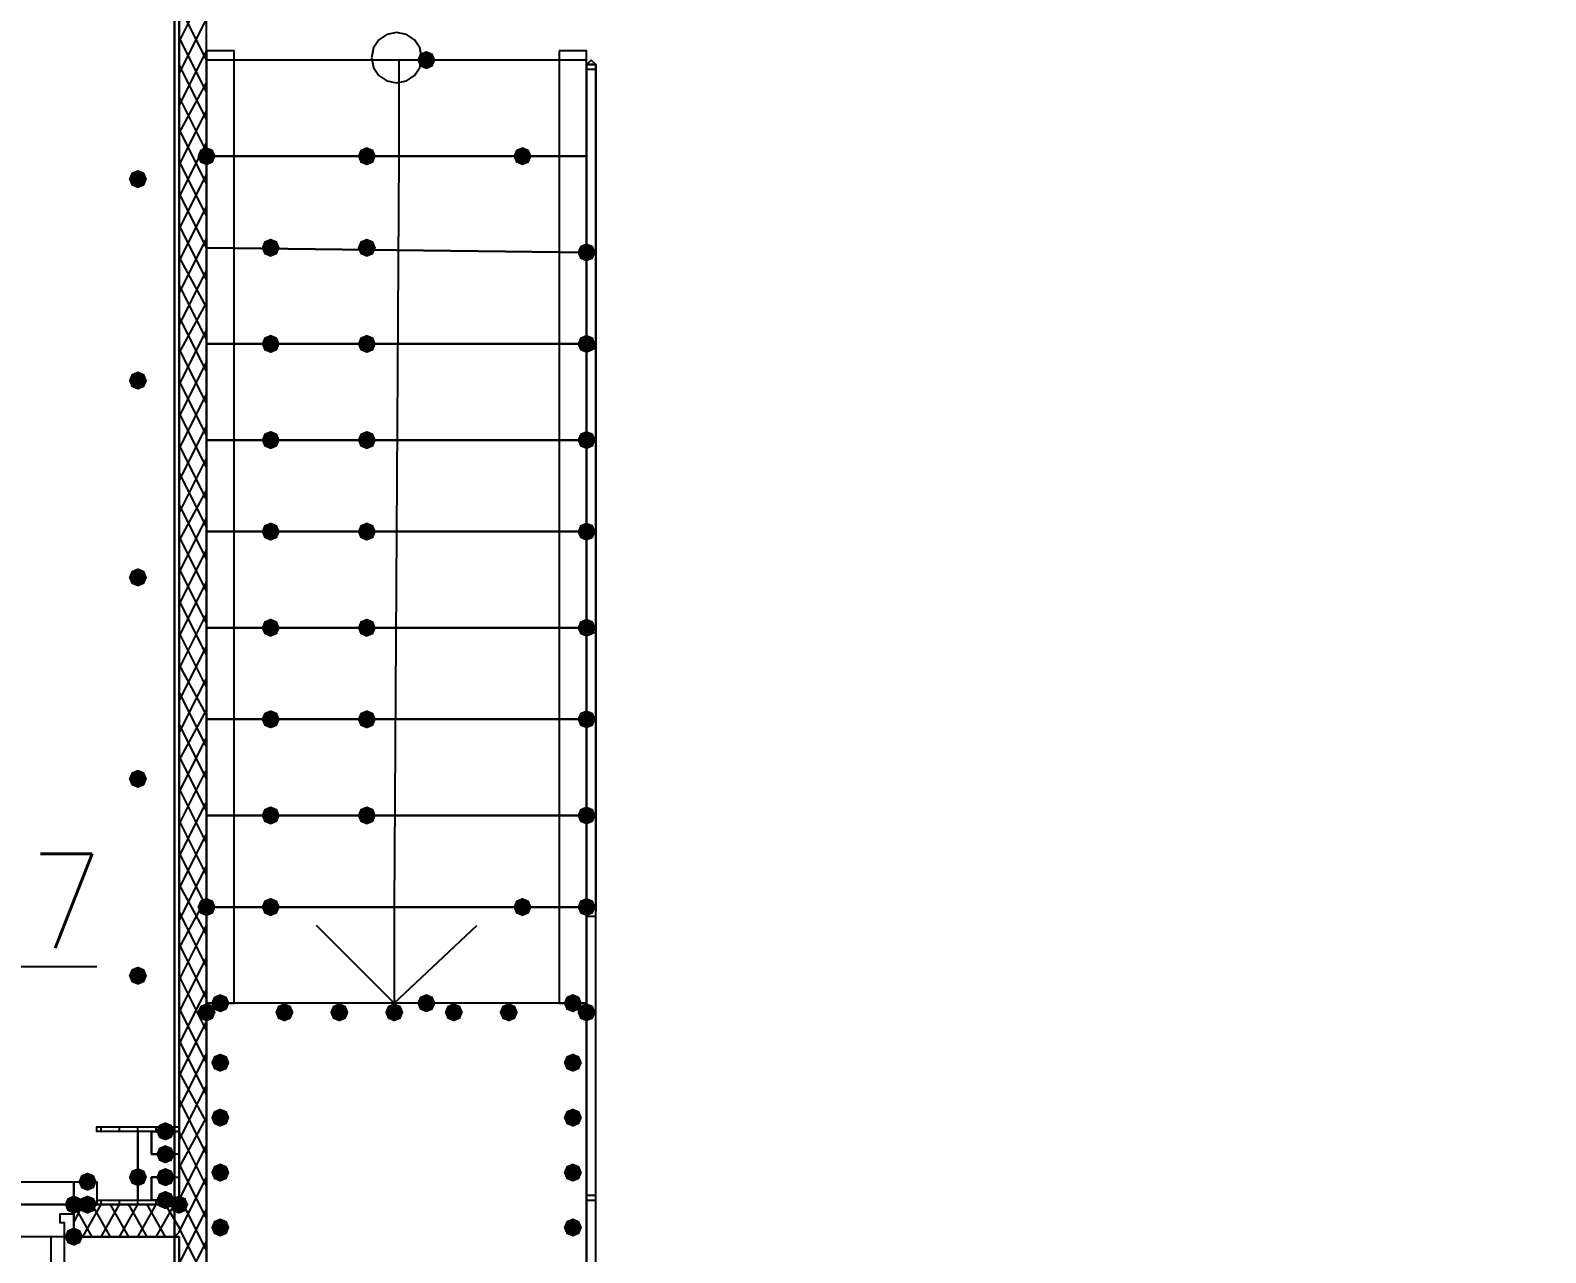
# Model space of a CAD drawing. Header units: millimetres. Extents: x 0 to 420, y 0 to 297.
# Drawn here: x 241.28 to 255.29, y 202.25 to 213.55 of the extents above; entities that cross this region are included whole.
import ezdxf

# ---------------------------------------------------------------- set-up
doc = ezdxf.new("R2010")
doc.units = ezdxf.units.MM
doc.layers.get('0').update_dxf_attribs({"linetype": 'CONTINUOUS'})
doc.styles.get("Standard").update_dxf_attribs({"font": 'STANDARD'})

msp = doc.modelspace()

# ---------------------------------------------------------------- hatches: boundary and pattern name
at = {"true_color": 0x0000fe}
for points in [[(245.025333, 213.275333), (245.000462, 213.215537), (244.940667, 213.190667), (244.880871, 213.215537), (244.856, 213.275333), (244.880871, 213.335129), (244.940667, 213.36), (245.000462, 213.335129)], [(242.993333, 212.386333), (242.968462, 212.326537), (242.908667, 212.301667), (242.848871, 212.326537), (242.824, 212.386333), (242.848871, 212.446129), (242.908667, 212.471), (242.968462, 212.446129)], [(244.475, 212.386333), (244.450129, 212.326537), (244.390333, 212.301667), (244.330537, 212.326537), (244.305667, 212.386333), (244.330537, 212.446129), (244.390333, 212.471), (244.450129, 212.446129)], [(245.914333, 212.386333), (245.889462, 212.326537), (245.829667, 212.301667), (245.769871, 212.326537), (245.745, 212.386333), (245.769871, 212.446129), (245.829667, 212.471), (245.889462, 212.446129)], [(243.586, 211.539667), (243.561129, 211.479871), (243.501333, 211.455), (243.441538, 211.479871), (243.416667, 211.539667), (243.441537, 211.599462), (243.501333, 211.624333), (243.561129, 211.599463)], [(244.475, 211.539667), (244.450129, 211.479871), (244.390333, 211.455), (244.330537, 211.479871), (244.305667, 211.539667), (244.330537, 211.599462), (244.390333, 211.624333), (244.450129, 211.599463)], [(246.507, 211.497333), (246.482129, 211.437537), (246.422333, 211.412667), (246.362537, 211.437537), (246.337667, 211.497333), (246.362537, 211.557129), (246.422333, 211.582), (246.482129, 211.557129)], [(243.586, 210.650667), (243.561129, 210.590871), (243.501333, 210.566), (243.441538, 210.590871), (243.416667, 210.650667), (243.441537, 210.710462), (243.501333, 210.735333), (243.561129, 210.710463)], [(244.475, 210.650667), (244.450129, 210.590871), (244.390333, 210.566), (244.330537, 210.590871), (244.305667, 210.650667), (244.330537, 210.710462), (244.390333, 210.735333), (244.450129, 210.710463)], [(246.507, 210.650667), (246.482129, 210.590871), (246.422333, 210.566), (246.362537, 210.590871), (246.337667, 210.650667), (246.362537, 210.710462), (246.422333, 210.735333), (246.482129, 210.710463)], [(243.586, 209.761667), (243.561129, 209.701871), (243.501333, 209.677), (243.441538, 209.701871), (243.416667, 209.761667), (243.441537, 209.821462), (243.501333, 209.846333), (243.561129, 209.821463)], [(244.475, 209.761667), (244.450129, 209.701871), (244.390333, 209.677), (244.330537, 209.701871), (244.305667, 209.761667), (244.330537, 209.821462), (244.390333, 209.846333), (244.450129, 209.821463)], [(246.507, 209.761667), (246.482129, 209.701871), (246.422333, 209.677), (246.362537, 209.701871), (246.337667, 209.761667), (246.362537, 209.821462), (246.422333, 209.846333), (246.482129, 209.821463)], [(246.507, 209.761667), (246.482129, 209.701871), (246.422333, 209.677), (246.362537, 209.701871), (246.337667, 209.761667), (246.362537, 209.821462), (246.422333, 209.846333), (246.482129, 209.821463)], [(243.586, 208.915), (243.561129, 208.855204), (243.501333, 208.830333), (243.441538, 208.855204), (243.416667, 208.915), (243.441537, 208.974796), (243.501333, 208.999667), (243.561129, 208.974796)], [(244.475, 208.915), (244.450129, 208.855204), (244.390333, 208.830333), (244.330537, 208.855204), (244.305667, 208.915), (244.330537, 208.974796), (244.390333, 208.999667), (244.450129, 208.974796)], [(246.507, 208.915), (246.482129, 208.855204), (246.422333, 208.830333), (246.362537, 208.855204), (246.337667, 208.915), (246.362537, 208.974796), (246.422333, 208.999667), (246.482129, 208.974796)], [(246.507, 208.915), (246.482129, 208.855204), (246.422333, 208.830333), (246.362537, 208.855204), (246.337667, 208.915), (246.362537, 208.974796), (246.422333, 208.999667), (246.482129, 208.974796)], [(243.586, 208.026), (243.561129, 207.966204), (243.501333, 207.941333), (243.441538, 207.966204), (243.416667, 208.026), (243.441537, 208.085796), (243.501333, 208.110667), (243.561129, 208.085796)], [(244.475, 208.026), (244.450129, 207.966204), (244.390333, 207.941333), (244.330537, 207.966204), (244.305667, 208.026), (244.330537, 208.085796), (244.390333, 208.110667), (244.450129, 208.085796)], [(246.507, 208.026), (246.482129, 207.966204), (246.422333, 207.941333), (246.362537, 207.966204), (246.337667, 208.026), (246.362537, 208.085796), (246.422333, 208.110667), (246.482129, 208.085796)], [(243.586, 207.179333), (243.561129, 207.119537), (243.501333, 207.094667), (243.441538, 207.119537), (243.416667, 207.179333), (243.441537, 207.239129), (243.501333, 207.264), (243.561129, 207.239129)], [(244.475, 207.179333), (244.450129, 207.119537), (244.390333, 207.094667), (244.330537, 207.119537), (244.305667, 207.179333), (244.330537, 207.239129), (244.390333, 207.264), (244.450129, 207.239129)], [(246.507, 207.179333), (246.482129, 207.119537), (246.422333, 207.094667), (246.362537, 207.119537), (246.337667, 207.179333), (246.362537, 207.239129), (246.422333, 207.264), (246.482129, 207.239129)], [(246.507, 207.179333), (246.482129, 207.119537), (246.422333, 207.094667), (246.362537, 207.119537), (246.337667, 207.179333), (246.362537, 207.239129), (246.422333, 207.264), (246.482129, 207.239129)], [(243.586, 206.290333), (243.561129, 206.230537), (243.501333, 206.205667), (243.441538, 206.230537), (243.416667, 206.290333), (243.441537, 206.350129), (243.501333, 206.375), (243.561129, 206.350129)], [(244.475, 206.290333), (244.450129, 206.230537), (244.390333, 206.205667), (244.330537, 206.230537), (244.305667, 206.290333), (244.330537, 206.350129), (244.390333, 206.375), (244.450129, 206.350129)], [(246.507, 206.290333), (246.482129, 206.230537), (246.422333, 206.205667), (246.362537, 206.230537), (246.337667, 206.290333), (246.362537, 206.350129), (246.422333, 206.375), (246.482129, 206.350129)], [(242.993333, 205.443667), (242.968462, 205.383871), (242.908667, 205.359), (242.848871, 205.383871), (242.824, 205.443667), (242.848871, 205.503462), (242.908667, 205.528333), (242.968462, 205.503463)], [(242.993333, 205.443667), (242.968462, 205.383871), (242.908667, 205.359), (242.848871, 205.383871), (242.824, 205.443667), (242.848871, 205.503462), (242.908667, 205.528333), (242.968462, 205.503463)], [(243.586, 205.443667), (243.561129, 205.383871), (243.501333, 205.359), (243.441538, 205.383871), (243.416667, 205.443667), (243.441537, 205.503462), (243.501333, 205.528333), (243.561129, 205.503463)], [(245.914333, 205.443667), (245.889462, 205.383871), (245.829667, 205.359), (245.769871, 205.383871), (245.745, 205.443667), (245.769871, 205.503462), (245.829667, 205.528333), (245.889462, 205.503463)], [(246.507, 205.443667), (246.482129, 205.383871), (246.422333, 205.359), (246.362537, 205.383871), (246.337667, 205.443667), (246.362537, 205.503462), (246.422333, 205.528333), (246.482129, 205.503463)], [(245.025333, 204.554667), (245.000462, 204.494871), (244.940667, 204.47), (244.880871, 204.494871), (244.856, 204.554667), (244.880871, 204.614462), (244.940667, 204.639333), (245.000462, 204.614463)], [(241.765667, 202.692), (241.740796, 202.632204), (241.681, 202.607333), (241.621204, 202.632204), (241.596333, 202.692), (241.621204, 202.751796), (241.681, 202.776667), (241.740796, 202.751796)], [(242.739333, 202.692), (242.714463, 202.632204), (242.654667, 202.607333), (242.594871, 202.632204), (242.57, 202.692), (242.594871, 202.751796), (242.654667, 202.776667), (242.714462, 202.751796)], [(242.739333, 202.692), (242.714463, 202.632204), (242.654667, 202.607333), (242.594871, 202.632204), (242.57, 202.692), (242.594871, 202.751796), (242.654667, 202.776667), (242.714462, 202.751796)]]:
    msp.add_hatch(color=0, dxfattribs=at).paths.add_polyline_path(points, flags=0)
at = {"true_color": 0x000007}
for points in [[(242.358333, 212.174667), (242.333463, 212.114871), (242.273667, 212.09), (242.213871, 212.114871), (242.189, 212.174667), (242.213871, 212.234462), (242.273667, 212.259333), (242.333462, 212.234463)], [(242.358333, 210.312), (242.333463, 210.252204), (242.273667, 210.227333), (242.213871, 210.252204), (242.189, 210.312), (242.213871, 210.371796), (242.273667, 210.396667), (242.333462, 210.371796)], [(242.358333, 208.491667), (242.333463, 208.431871), (242.273667, 208.407), (242.213871, 208.431871), (242.189, 208.491667), (242.213871, 208.551462), (242.273667, 208.576333), (242.333462, 208.551463)], [(242.358333, 206.629), (242.333463, 206.569204), (242.273667, 206.544333), (242.213871, 206.569204), (242.189, 206.629), (242.213871, 206.688796), (242.273667, 206.713667), (242.333462, 206.688796)], [(242.358333, 204.808667), (242.333463, 204.748871), (242.273667, 204.724), (242.213871, 204.748871), (242.189, 204.808667), (242.213871, 204.868462), (242.273667, 204.893333), (242.333462, 204.868463)], [(243.120333, 204.554667), (243.095462, 204.494871), (243.035667, 204.47), (242.975871, 204.494871), (242.951, 204.554667), (242.975871, 204.614462), (243.035667, 204.639333), (243.095462, 204.614463)], [(246.38, 204.554667), (246.355129, 204.494871), (246.295333, 204.47), (246.235538, 204.494871), (246.210667, 204.554667), (246.235537, 204.614462), (246.295333, 204.639333), (246.355129, 204.614463)], [(242.993333, 204.47), (242.968462, 204.410204), (242.908667, 204.385333), (242.848871, 204.410204), (242.824, 204.47), (242.848871, 204.529796), (242.908667, 204.554667), (242.968462, 204.529796)], [(243.713, 204.47), (243.688129, 204.410204), (243.628333, 204.385333), (243.568537, 204.410204), (243.543667, 204.47), (243.568537, 204.529796), (243.628333, 204.554667), (243.688129, 204.529796)], [(244.221, 204.47), (244.196129, 204.410204), (244.136333, 204.385333), (244.076538, 204.410204), (244.051667, 204.47), (244.076537, 204.529796), (244.136333, 204.554667), (244.196129, 204.529796)], [(244.729, 204.47), (244.704129, 204.410204), (244.644333, 204.385333), (244.584538, 204.410204), (244.559667, 204.47), (244.584537, 204.529796), (244.644333, 204.554667), (244.704129, 204.529796)], [(245.279333, 204.47), (245.254462, 204.410204), (245.194667, 204.385333), (245.134871, 204.410204), (245.11, 204.47), (245.134871, 204.529796), (245.194667, 204.554667), (245.254462, 204.529796)], [(245.787333, 204.47), (245.762462, 204.410204), (245.702667, 204.385333), (245.642871, 204.410204), (245.618, 204.47), (245.642871, 204.529796), (245.702667, 204.554667), (245.762462, 204.529796)], [(246.507, 204.47), (246.482129, 204.410204), (246.422333, 204.385333), (246.362537, 204.410204), (246.337667, 204.47), (246.362537, 204.529796), (246.422333, 204.554667), (246.482129, 204.529796)], [(243.120333, 204.004333), (243.095462, 203.944537), (243.035667, 203.919667), (242.975871, 203.944537), (242.951, 204.004333), (242.975871, 204.064129), (243.035667, 204.089), (243.095462, 204.064129)], [(246.38, 204.004333), (246.355129, 203.944537), (246.295333, 203.919667), (246.235538, 203.944537), (246.210667, 204.004333), (246.235537, 204.064129), (246.295333, 204.089), (246.355129, 204.064129)], [(243.120333, 203.496333), (243.095462, 203.436537), (243.035667, 203.411667), (242.975871, 203.436537), (242.951, 203.496333), (242.975871, 203.556129), (243.035667, 203.581), (243.095462, 203.556129)], [(246.38, 203.496333), (246.355129, 203.436537), (246.295333, 203.411667), (246.235538, 203.436537), (246.210667, 203.496333), (246.235537, 203.556129), (246.295333, 203.581), (246.355129, 203.556129)], [(242.612333, 203.369333), (242.587462, 203.309537), (242.527667, 203.284667), (242.467871, 203.309537), (242.443, 203.369333), (242.467871, 203.429129), (242.527667, 203.454), (242.587462, 203.429129)], [(242.612333, 203.157667), (242.587462, 203.097871), (242.527667, 203.073), (242.467871, 203.097871), (242.443, 203.157667), (242.467871, 203.217462), (242.527667, 203.242333), (242.587462, 203.217463)], [(243.120333, 202.988333), (243.095462, 202.928537), (243.035667, 202.903667), (242.975871, 202.928537), (242.951, 202.988333), (242.975871, 203.048129), (243.035667, 203.073), (243.095462, 203.048129)], [(246.38, 202.988333), (246.355129, 202.928537), (246.295333, 202.903667), (246.235538, 202.928537), (246.210667, 202.988333), (246.235537, 203.048129), (246.295333, 203.073), (246.355129, 203.048129)], [(241.892667, 202.903667), (241.867796, 202.843871), (241.808, 202.819), (241.748204, 202.843871), (241.723333, 202.903667), (241.748204, 202.963462), (241.808, 202.988333), (241.867796, 202.963463)], [(242.358333, 202.946), (242.333463, 202.886204), (242.273667, 202.861333), (242.213871, 202.886204), (242.189, 202.946), (242.213871, 203.005796), (242.273667, 203.030667), (242.333462, 203.005796)], [(242.612333, 202.946), (242.587462, 202.886204), (242.527667, 202.861333), (242.467871, 202.886204), (242.443, 202.946), (242.467871, 203.005796), (242.527667, 203.030667), (242.587462, 203.005796)], [(241.892667, 202.692), (241.867796, 202.632204), (241.808, 202.607333), (241.748204, 202.632204), (241.723333, 202.692), (241.748204, 202.751796), (241.808, 202.776667), (241.867796, 202.751796)], [(242.612333, 202.734333), (242.587462, 202.674537), (242.527667, 202.649667), (242.467871, 202.674537), (242.443, 202.734333), (242.467871, 202.794129), (242.527667, 202.819), (242.587462, 202.794129)], [(241.765667, 202.395667), (241.740796, 202.335871), (241.681, 202.311), (241.621204, 202.335871), (241.596333, 202.395667), (241.621204, 202.455462), (241.681, 202.480333), (241.740796, 202.455463)], [(243.120333, 202.480333), (243.095462, 202.420537), (243.035667, 202.395667), (242.975871, 202.420537), (242.951, 202.480333), (242.975871, 202.540129), (243.035667, 202.565), (243.095462, 202.540129)], [(246.38, 202.480333), (246.355129, 202.420537), (246.295333, 202.395667), (246.235538, 202.420537), (246.210667, 202.480333), (246.235537, 202.540129), (246.295333, 202.565), (246.355129, 202.540129)]]:
    msp.add_hatch(color=0, dxfattribs=at).paths.add_polyline_path(points, flags=0)
h = msp.add_hatch(color=0, dxfattribs=at)
h.paths.add_polyline_path([(241.681, 202.692), (242.654667, 202.692)], flags=0)
h.paths.add_polyline_path([(242.654667, 202.692), (241.681, 202.692)], flags=0)

# ---------------------------------------------------------------- linework, layer by layer
at = {"color": 0, "true_color": 0x000007}
for points in [[(393.361333, 220.810667), (259.291667, 220.810667), (259.291667, 189.780333), (242.612333, 189.780333), (242.612333, 220.810667), (108.585, 220.810667), (108.585, 104.14), (242.654667, 104.14), (242.654667, 135.128), (259.291667, 135.128), (259.291667, 104.14), (393.361333, 104.14)], [(242.612333, 220.429667), (242.612333, 189.780333), (259.291667, 189.780333), (259.291667, 220.429667), (393.022667, 220.429667), (393.022667, 104.478667), (259.291667, 104.478667), (259.291667, 135.128), (242.654667, 135.128), (242.654667, 104.478667), (108.923667, 104.478667), (108.923667, 220.429667)], [(242.908667, 213.36), (242.908667, 213.275333), (242.908667, 204.554667), (243.162667, 204.554667), (243.162667, 213.275333), (243.162667, 213.36)], [(242.908667, 212.386333), (246.422333, 212.386333), (246.422333, 213.275333), (242.908667, 213.275333)], [(246.168333, 213.36), (246.168333, 213.275333), (246.168333, 204.554667), (246.422333, 204.554667), (246.422333, 213.275333), (246.422333, 213.36)], [(246.507, 213.233), (246.464667, 213.275333), (246.422333, 213.233), (246.422333, 213.190667), (246.464667, 213.190667), (246.507, 213.190667)], [(246.422333, 205.401333), (246.422333, 213.233), (246.507, 213.233), (246.507, 205.401333), (246.507, 213.233), (246.422333, 213.233), (246.422333, 205.401333), (246.422333, 202.776667), (246.422333, 189.780333), (255.524, 189.780333), (255.524, 202.776667), (255.524, 205.401333), (255.524, 213.233), (255.439333, 213.233), (255.439333, 205.401333), (255.439333, 202.776667), (255.439333, 189.907333), (246.507, 189.907333), (246.507, 202.776667), (246.507, 205.401333), (246.507, 213.233), (246.422333, 213.233)], [(246.422333, 205.401333), (246.422333, 213.233), (246.507, 213.233), (246.507, 205.401333), (246.507, 213.233), (246.422333, 213.233)], [(242.908667, 211.539667), (246.422333, 211.497333), (246.422333, 212.386333), (242.908667, 212.386333)], [(242.908667, 210.650667), (246.422333, 210.650667), (246.422333, 211.497333), (242.908667, 211.539667)], [(242.908667, 209.761667), (246.422333, 209.761667), (246.422333, 210.650667), (242.908667, 210.650667)], [(246.422333, 210.608333), (246.507, 210.608333), (246.507, 210.650667), (246.422333, 210.650667)], [(242.908667, 208.915), (246.422333, 208.915), (246.422333, 209.761667), (242.908667, 209.761667)], [(242.908667, 208.026), (246.422333, 208.026), (246.422333, 208.915), (242.908667, 208.915)], [(242.908667, 207.179333), (246.422333, 207.179333), (246.422333, 208.026), (242.908667, 208.026)], [(246.422333, 207.983667), (246.507, 207.983667), (246.507, 208.026), (246.422333, 208.026)], [(242.908667, 206.290333), (246.422333, 206.290333), (246.422333, 207.179333), (242.908667, 207.179333)], [(246.422333, 205.443667), (246.422333, 204.554667), (242.908667, 204.554667), (242.908667, 205.443667), (246.422333, 205.443667), (246.422333, 206.290333), (242.908667, 206.290333), (242.908667, 205.443667)], [(246.507, 205.401333), (246.507, 205.443667), (246.464667, 205.443667), (246.422333, 205.443667), (246.422333, 205.401333), (246.422333, 205.359), (246.464667, 205.359), (246.507, 205.359)], [(242.908667, 201.972333), (246.422333, 201.972333), (246.422333, 204.554667), (242.908667, 204.554667)], [(242.654667, 202.692), (241.892667, 202.692), (241.892667, 202.734333), (242.273667, 202.734333), (242.273667, 203.369333), (241.892667, 203.369333), (241.892667, 203.411667), (242.654667, 203.411667), (242.654667, 203.369333), (242.273667, 203.369333), (242.273667, 202.734333), (242.654667, 202.734333)], [(242.654667, 203.157667), (242.400667, 203.157667), (242.400667, 203.369333), (242.654667, 203.369333)], [(242.612333, 203.157667), (242.612333, 203.369333), (242.400667, 203.369333), (242.400667, 203.157667)], [(241.681, 202.903667), (241.892667, 202.903667), (241.892667, 202.692), (241.681, 202.692), (241.681, 202.903667), (241.892667, 202.903667), (241.892667, 202.692), (241.681, 202.692)], [(242.654667, 202.734333), (242.400667, 202.734333), (242.400667, 202.946), (242.654667, 202.946)], [(242.612333, 202.734333), (242.612333, 202.946), (242.400667, 202.946), (242.400667, 202.734333)], [(246.507, 202.776667), (246.464667, 202.776667), (246.422333, 202.776667), (246.422333, 202.734333), (246.464667, 202.734333), (246.507, 202.734333)], [(241.681, 202.692), (242.654667, 202.692)], [(242.654667, 202.692), (241.681, 202.692)], [(241.681, 202.692), (242.654667, 202.692)], [(241.681, 202.692), (242.654667, 202.692)], [(241.681, 202.607333), (241.681, 202.395667), (241.596333, 202.395667), (241.596333, 202.522667), (241.554, 202.522667), (241.554, 202.607333)], [(241.596333, 199.644), (241.596333, 202.395667), (241.469333, 202.395667), (241.469333, 199.644)]]:
    msp.add_lwpolyline(points, close=True, dxfattribs=at)
at = {"color": 0, "true_color": 0x0000ab}
msp.add_lwpolyline([(225.044, 202.692), (242.654667, 202.692), (242.654667, 220.810667), (225.044, 220.810667)], close=True, dxfattribs=at)
at = {"color": 0, "true_color": 0x000007}
for points in [[(242.654667, 220.810667), (242.654667, 202.692)], [(242.908667, 189.780333), (242.908667, 220.810667)], [(242.654667, 213.444667), (242.908667, 213.952667)], [(242.908667, 213.275333), (242.654667, 213.783333)], [(242.654667, 213.148333), (242.908667, 213.656333)], [(242.908667, 212.979), (242.654667, 213.487)], [(244.898333, 213.296458), (244.880063, 213.387095), (244.830182, 213.461108), (244.756179, 213.511014), (244.665542, 213.529333), (244.574905, 213.511063), (244.500892, 213.461182), (244.450986, 213.387179), (244.432667, 213.296542)], [(242.654667, 212.852), (242.908667, 213.36)], [(242.908667, 213.275333), (242.908667, 212.386333)], [(244.432667, 213.296542), (244.450937, 213.205905), (244.500818, 213.131892), (244.574821, 213.081986), (244.665458, 213.063667), (244.756095, 213.081937), (244.830108, 213.131818), (244.880014, 213.205821), (244.898333, 213.296458)], [(244.686667, 213.275333), (244.686667, 212.386333), (244.644333, 205.443667), (244.644333, 204.554667), (245.406333, 205.274333)], [(242.908667, 212.725), (242.654667, 213.233)], [(242.654667, 212.598), (242.908667, 213.063667)], [(242.908667, 212.428667), (242.654667, 212.936667)], [(242.654667, 212.301667), (242.908667, 212.809667)], [(242.908667, 212.132333), (242.654667, 212.640333)], [(242.654667, 212.005333), (242.908667, 212.513333)], [(242.908667, 211.836), (242.654667, 212.344)], [(242.654667, 211.709), (242.908667, 212.217)], [(242.908667, 211.539667), (242.654667, 212.047667)], [(242.654667, 211.412667), (242.908667, 211.920667)], [(242.908667, 211.243333), (242.654667, 211.751333)], [(242.654667, 211.116333), (242.908667, 211.624333)], [(242.908667, 210.989333), (242.654667, 211.455)], [(242.908667, 211.539667), (246.422333, 211.497333)], [(242.654667, 210.82), (242.908667, 211.328)], [(242.908667, 210.693), (242.654667, 211.201)], [(242.654667, 210.566), (242.908667, 211.031667)], [(242.908667, 210.396667), (242.654667, 210.904667)], [(242.654667, 210.269667), (242.908667, 210.777667)], [(242.908667, 210.100333), (242.654667, 210.608333)], [(242.908667, 210.650667), (246.422333, 210.650667)], [(242.654667, 209.973333), (242.908667, 210.481333)], [(242.908667, 209.804), (242.654667, 210.312)], [(242.654667, 209.677), (242.908667, 210.185)], [(242.908667, 209.507667), (242.654667, 210.015667)], [(242.654667, 209.380667), (242.908667, 209.888667)], [(242.908667, 209.211333), (242.654667, 209.719333)], [(242.908667, 209.761667), (246.422333, 209.761667)], [(242.654667, 209.084333), (242.908667, 209.592333)], [(242.908667, 208.957333), (242.654667, 209.465333)], [(242.654667, 208.830333), (242.908667, 209.296)], [(242.908667, 208.661), (242.654667, 209.169)], [(242.654667, 208.534), (242.908667, 209.042)], [(242.908667, 208.364667), (242.654667, 208.872667)], [(242.908667, 208.915), (246.422333, 208.915)], [(242.654667, 208.237667), (242.908667, 208.745667)], [(242.908667, 208.068333), (242.654667, 208.576333)], [(242.654667, 207.941333), (242.908667, 208.449333)], [(242.908667, 207.772), (242.654667, 208.28)], [(242.654667, 207.645), (242.908667, 208.153)], [(242.908667, 207.475667), (242.654667, 207.983667)], [(242.908667, 208.026), (246.422333, 208.026)], [(242.654667, 207.348667), (242.908667, 207.856667)], [(242.908667, 207.221667), (242.654667, 207.687333)], [(242.654667, 207.052333), (242.908667, 207.560333)], [(242.908667, 206.925333), (242.654667, 207.433333)], [(242.654667, 206.798333), (242.908667, 207.264)], [(242.908667, 206.629), (242.654667, 207.137)], [(242.908667, 207.179333), (246.422333, 207.179333)], [(242.654667, 206.502), (242.908667, 207.01)], [(242.908667, 206.332667), (242.654667, 206.840667)], [(242.654667, 206.205667), (242.908667, 206.713667)], [(242.908667, 206.036333), (242.654667, 206.544333)], [(242.654667, 205.909333), (242.908667, 206.417333)], [(242.908667, 206.290333), (246.422333, 206.290333)], [(242.908667, 205.74), (242.654667, 206.248)], [(242.654667, 205.613), (242.908667, 206.121)], [(242.908667, 205.443667), (242.654667, 205.951667)], [(242.654667, 205.316667), (242.908667, 205.824667)], [(242.908667, 205.189667), (242.654667, 205.655333)], [(242.654667, 205.062667), (242.908667, 205.528333)], [(242.908667, 205.443667), (246.422333, 205.443667)], [(246.422333, 205.443667), (242.908667, 205.443667)], [(242.908667, 204.893333), (242.654667, 205.401333)], [(246.422333, 205.401333), (246.422333, 202.776667)], [(246.422333, 205.401333), (246.422333, 202.776667)], [(246.422333, 205.401333), (246.422333, 202.776667)], [(246.422333, 205.401333), (246.422333, 202.776667)], [(246.507, 202.776667), (246.507, 205.401333)], [(246.507, 202.776667), (246.507, 205.401333)], [(246.507, 202.776667), (246.507, 205.401333)], [(246.507, 202.776667), (246.507, 205.401333)], [(242.654667, 204.766333), (242.908667, 205.274333)], [(244.644333, 204.554667), (243.924667, 205.274333)], [(242.908667, 204.597), (242.654667, 205.105)], [(238.929333, 204.893333), (241.892667, 204.893333)], [(242.654667, 204.47), (242.908667, 204.978)], [(242.908667, 204.300667), (242.654667, 204.808667)], [(242.654667, 204.173667), (242.908667, 204.681667)], [(242.908667, 204.004333), (242.654667, 204.512333)], [(242.654667, 203.877333), (242.908667, 204.385333)], [(242.908667, 203.708), (242.654667, 204.216)], [(242.654667, 203.581), (242.908667, 204.089)], [(242.908667, 203.454), (242.654667, 203.919667)], [(242.654667, 203.284667), (242.908667, 203.792667)], [(242.908667, 203.157667), (242.654667, 203.665667)], [(242.654667, 203.030667), (242.908667, 203.496333)], [(241.935, 203.369333), (241.935, 203.411667)], [(242.104333, 203.369333), (242.104333, 203.411667)], [(242.273667, 202.692), (242.273667, 203.411667)], [(242.443, 203.369333), (242.443, 203.411667)], [(242.612333, 203.369333), (242.612333, 203.411667)], [(242.908667, 202.861333), (242.654667, 203.369333)], [(242.654667, 202.734333), (242.908667, 203.242333)], [(242.908667, 202.565), (242.654667, 203.073)], [(240.199333, 202.903667), (241.681, 202.903667), (241.681, 202.776667)], [(242.654667, 202.438), (242.908667, 202.946)], [(241.681, 202.776667), (241.681, 202.692), (240.199333, 202.692)], [(242.908667, 202.268667), (242.654667, 202.776667)], [(246.422333, 202.776667), (246.422333, 189.780333)], [(246.422333, 202.776667), (246.422333, 189.780333)], [(246.422333, 202.776667), (246.422333, 189.780333)], [(246.422333, 202.776667), (246.422333, 189.780333)], [(246.507, 189.907333), (246.507, 202.776667)], [(246.507, 189.907333), (246.507, 202.776667)], [(246.507, 189.907333), (246.507, 202.776667)], [(246.507, 189.907333), (246.507, 202.776667)], [(241.681, 202.522667), (241.765667, 202.692)], [(241.850333, 202.395667), (241.681, 202.692)], [(241.681, 202.692), (242.654667, 202.692), (241.681, 202.692), (242.654667, 202.692)], [(241.681, 202.395667), (241.681, 202.607333), (241.681, 202.692)], [(241.681, 202.692), (241.681, 202.607333), (241.681, 202.395667), (241.681, 202.607333)], [(242.654667, 202.692), (241.681, 202.692)], [(241.765667, 202.395667), (241.935, 202.692)], [(242.019667, 202.395667), (241.850333, 202.692)], [(241.935, 202.692), (241.935, 202.734333)], [(241.935, 202.395667), (242.104333, 202.692)], [(242.189, 202.395667), (242.019667, 202.692)], [(242.104333, 202.692), (242.104333, 202.734333)], [(242.104333, 202.395667), (242.273667, 202.692)], [(242.358333, 202.395667), (242.189, 202.692)], [(242.273667, 202.395667), (242.443, 202.692)], [(242.527667, 202.395667), (242.358333, 202.692)], [(242.443, 202.692), (242.443, 202.734333)], [(242.443, 202.395667), (242.612333, 202.692)], [(242.654667, 202.480333), (242.527667, 202.692)], [(242.612333, 202.692), (242.612333, 202.734333)], [(242.654667, 202.141667), (242.908667, 202.649667)], [(242.908667, 201.972333), (242.654667, 202.480333)], [(241.681, 202.395667), (242.654667, 202.395667)], [(242.612333, 202.395667), (242.654667, 202.438)], [(242.654667, 202.395667), (242.654667, 189.780333), (242.908667, 189.780333)], [(242.654667, 201.845333), (242.908667, 202.353333)]]:
    msp.add_lwpolyline(points, dxfattribs=at)
at = {"color": 0, "true_color": 0x0000fe}
msp.add_lwpolyline([(242.612333, 220.429667), (108.923667, 220.429667), (108.923667, 104.478667), (242.654667, 104.478667), (242.654667, 135.128), (259.291667, 135.128), (259.291667, 104.478667), (393.022667, 104.478667), (393.022667, 220.429667), (259.291667, 220.429667), (259.291667, 189.780333), (242.612333, 189.780333)], close=True, dxfattribs=at)
at = {"color": 0, "true_color": 0x000008}
msp.add_lwpolyline([(238.294333, 202.395667), (238.294333, 186.309), (242.908667, 186.309), (242.908667, 180.509333), (258.995333, 180.509333), (258.995333, 189.780333), (242.654667, 189.780333), (242.654667, 202.395667)], close=True, dxfattribs=at)

# ---------------------------------------------------------------- texts
at = {"color": 0, "true_color": 0x000007, "insert": (238.887003, 205.934701), "char_height": 0.872032, "width": 2.76143456, "attachment_point": 1}
msp.add_mtext('37,97', dxfattribs=at)

doc.saveas('drawing.dxf')
